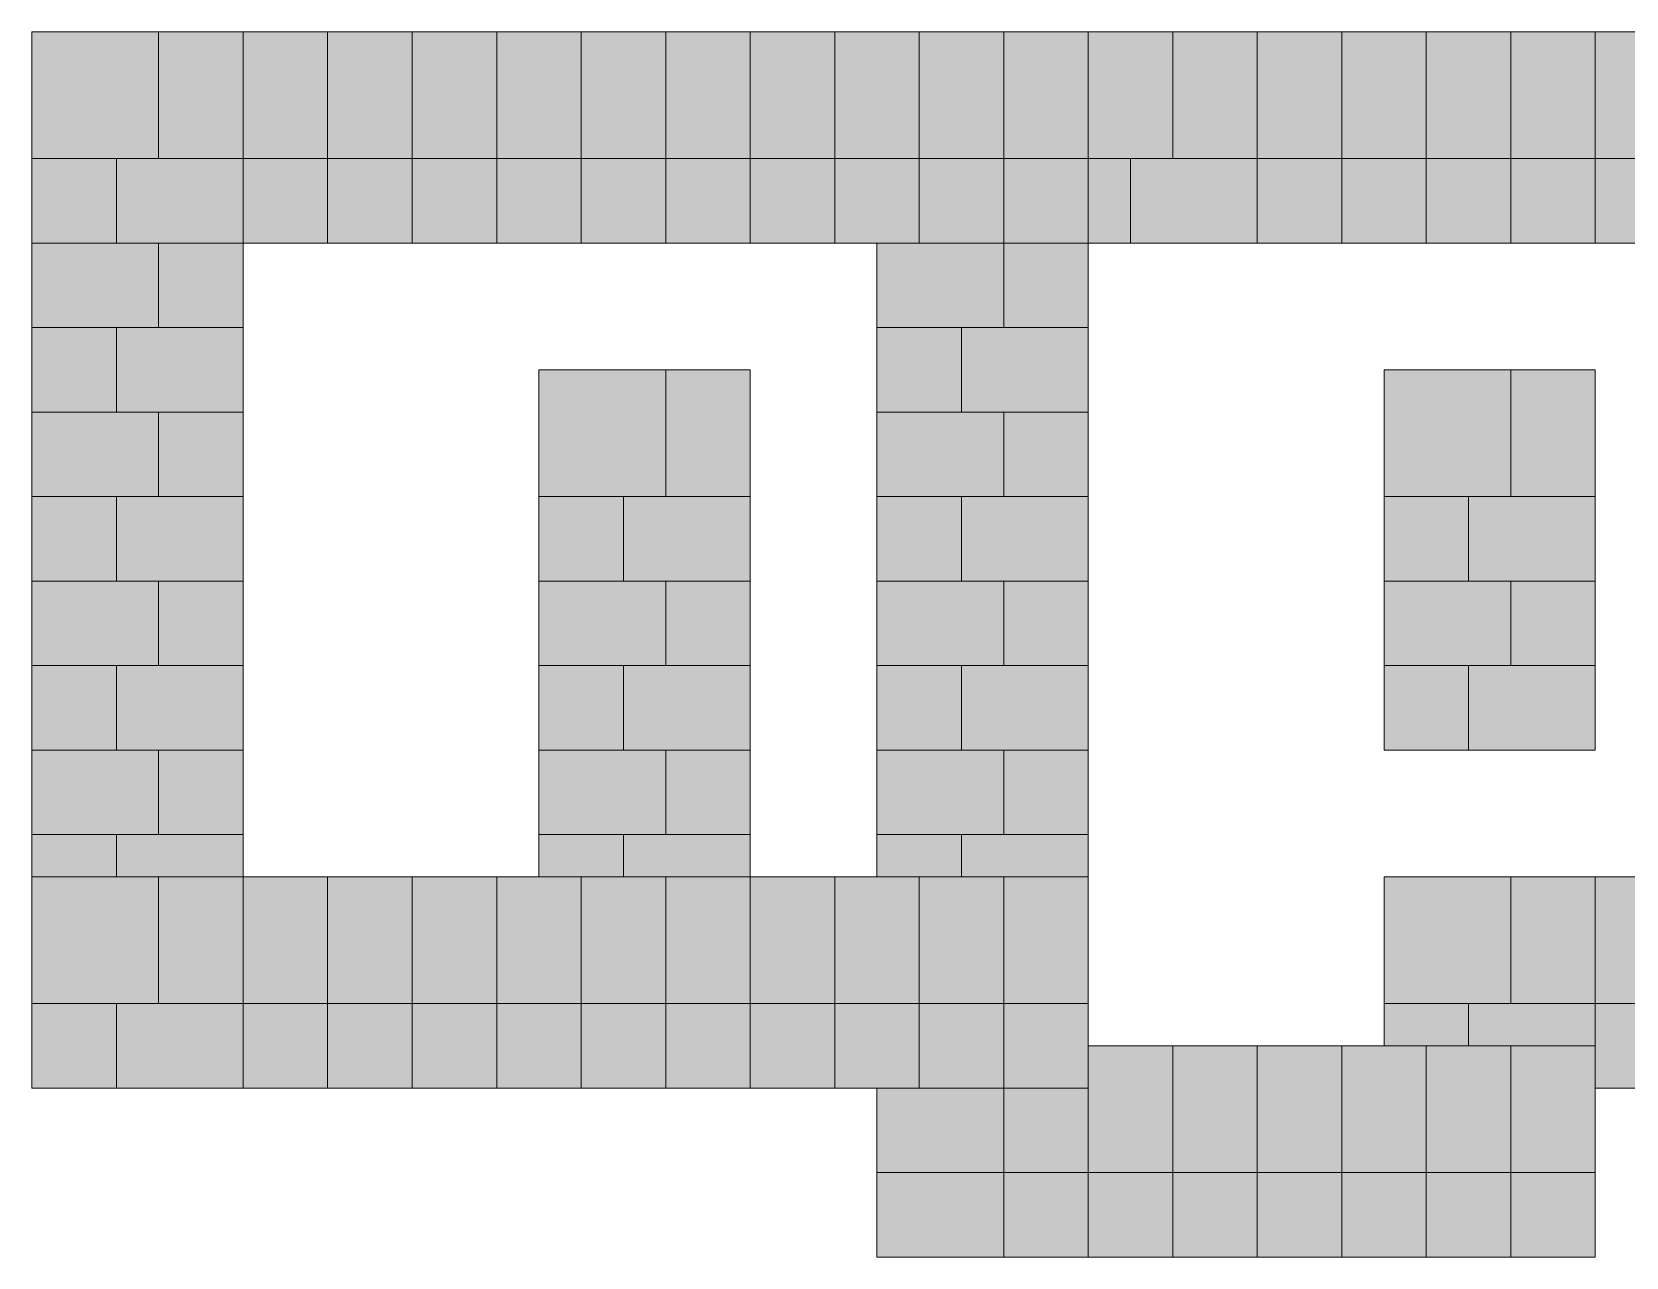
# Model space of a CAD drawing. Header units: inches. Extents: x -77 to 653, y 849 to 1139.
# Drawn here: x -77 to 300.3, y 849 to 1139 of the extents above; entities that cross this region are included whole.
import ezdxf

# ---------------------------------------------------------------- set-up
doc = ezdxf.new("R2010")
doc.units = ezdxf.units.IN
doc.header["$MEASUREMENT"] = 0
doc.layers.add('Layer 1', color=7, linetype='Continuous')

# ---------------------------------------------------------------- blocks, each defined once
blk = doc.blocks.new('block 2')
at = {"layer": 'Layer 1', "true_color": 0xc7363a}
h = blk.add_hatch(color=22, dxfattribs=at)
h.dxf.hatch_style = 2
h.paths.add_polyline_path([(-57, 1109), (-47, 1109), (-47, 1119), (-47, 1139), (-57, 1139), (-77, 1139), (-77, 1119), (-77, 1109)])
h = blk.add_hatch(color=22, dxfattribs=at)
h.dxf.hatch_style = 2
h.paths.add_polyline_path([(-47, 1119), (-47, 1109), (-37, 1109), (-27, 1109), (-27, 1119), (-27, 1139), (-37, 1139), (-47, 1139)])
h = blk.add_hatch(color=22, dxfattribs=at)
h.dxf.hatch_style = 2
h.paths.add_polyline_path([(-27, 1119), (-27, 1109), (-17, 1109), (-7, 1109), (-7, 1119), (-7, 1139), (-17, 1139), (-27, 1139)])
h = blk.add_hatch(color=22, dxfattribs=at)
h.dxf.hatch_style = 2
h.paths.add_polyline_path([(-7, 1119), (-7, 1109), (3, 1109), (13, 1109), (13, 1119), (13, 1139), (3, 1139), (-7, 1139)])
h = blk.add_hatch(color=22, dxfattribs=at)
h.dxf.hatch_style = 2
h.paths.add_polyline_path([(13, 1119), (13, 1109), (23, 1109), (33, 1109), (33, 1119), (33, 1139), (23, 1139), (13, 1139)])
h = blk.add_hatch(color=22, dxfattribs=at)
h.dxf.hatch_style = 2
h.paths.add_polyline_path([(33, 1119), (33, 1109), (43, 1109), (53, 1109), (53, 1119), (53, 1139), (43, 1139), (33, 1139)])
h = blk.add_hatch(color=22, dxfattribs=at)
h.dxf.hatch_style = 2
h.paths.add_polyline_path([(53, 1119), (53, 1109), (63, 1109), (73, 1109), (73, 1119), (73, 1139), (63, 1139), (53, 1139)])
h = blk.add_hatch(color=22, dxfattribs=at)
h.dxf.hatch_style = 2
h.paths.add_polyline_path([(73, 1119), (73, 1109), (83, 1109), (93, 1109), (93, 1119), (93, 1139), (83, 1139), (73, 1139)])
h = blk.add_hatch(color=22, dxfattribs=at)
h.dxf.hatch_style = 2
h.paths.add_polyline_path([(93, 1119), (93, 1109), (103, 1109), (113, 1109), (113, 1119), (113, 1139), (103, 1139), (93, 1139)])
h = blk.add_hatch(color=22, dxfattribs=at)
h.dxf.hatch_style = 2
h.paths.add_polyline_path([(113, 1119), (113, 1109), (123, 1109), (133, 1109), (133, 1119), (133, 1139), (123, 1139), (113, 1139)])
h = blk.add_hatch(color=22, dxfattribs=at)
h.dxf.hatch_style = 2
h.paths.add_polyline_path([(133, 1119), (133, 1109), (143, 1109), (153, 1109), (153, 1119), (153, 1139), (143, 1139), (133, 1139)])
h = blk.add_hatch(color=22, dxfattribs=at)
h.dxf.hatch_style = 2
h.paths.add_polyline_path([(153, 1119), (153, 1109), (163, 1109), (173, 1109), (173, 1119), (173, 1139), (163, 1139), (153, 1139)])
h = blk.add_hatch(color=22, dxfattribs=at)
h.dxf.hatch_style = 2
h.paths.add_polyline_path([(173, 1119), (173, 1109), (183, 1109), (193, 1109), (193, 1119), (193, 1139), (183, 1139), (173, 1139)])
h = blk.add_hatch(color=22, dxfattribs=at)
h.dxf.hatch_style = 2
h.paths.add_polyline_path([(193, 1119), (193, 1109), (203, 1109), (213, 1109), (213, 1119), (213, 1139), (203, 1139), (193, 1139)])
h = blk.add_hatch(color=22, dxfattribs=at)
h.dxf.hatch_style = 2
h.paths.add_polyline_path([(213, 1119), (213, 1109), (223, 1109), (233, 1109), (233, 1119), (233, 1139), (223, 1139), (213, 1139)])
h = blk.add_hatch(color=22, dxfattribs=at)
h.dxf.hatch_style = 2
h.paths.add_polyline_path([(233, 1119), (233, 1109), (243, 1109), (253, 1109), (253, 1119), (253, 1139), (243, 1139), (233, 1139)])
h = blk.add_hatch(color=22, dxfattribs=at)
h.dxf.hatch_style = 2
h.paths.add_polyline_path([(253, 1119), (253, 1109), (263, 1109), (273, 1109), (273, 1119), (273, 1139), (263, 1139), (253, 1139)])
h = blk.add_hatch(color=22, dxfattribs=at)
h.dxf.hatch_style = 2
h.paths.add_polyline_path([(273, 1119), (273, 1109), (283, 1109), (293, 1109), (293, 1119), (293, 1139), (283, 1139), (273, 1139)])
h = blk.add_hatch(color=22, dxfattribs=at)
h.dxf.hatch_style = 2
h.paths.add_polyline_path([(293, 1119), (293, 1109), (303, 1109), (313, 1109), (313, 1119), (313, 1139), (303, 1139), (293, 1139)])
h = blk.add_hatch(color=22, dxfattribs=at)
h.dxf.hatch_style = 2
h.paths.add_polyline_path([(-57, 1089), (-57, 1099), (-57, 1109), (-77, 1109), (-77, 1099), (-77, 1089)])
h = blk.add_hatch(color=22, dxfattribs=at)
h.dxf.hatch_style = 2
h.paths.add_polyline_path([(-27, 1089), (-27, 1099), (-27, 1109), (-37, 1109), (-47, 1109), (-57, 1109), (-57, 1099), (-57, 1089), (-47, 1089), (-37, 1089)])
h = blk.add_hatch(color=22, dxfattribs=at)
h.dxf.hatch_style = 2
h.paths.add_polyline_path([(-27, 1089), (-17, 1089), (-7, 1089), (-7, 1109), (-17, 1109), (-27, 1109), (-27, 1099)])
h = blk.add_hatch(color=22, dxfattribs=at)
h.dxf.hatch_style = 2
h.paths.add_polyline_path([(-7, 1089), (3, 1089), (13, 1089), (13, 1109), (3, 1109), (-7, 1109)])
h = blk.add_hatch(color=22, dxfattribs=at)
h.dxf.hatch_style = 2
h.paths.add_polyline_path([(13, 1089), (23, 1089), (33, 1089), (33, 1109), (23, 1109), (13, 1109)])
h = blk.add_hatch(color=22, dxfattribs=at)
h.dxf.hatch_style = 2
h.paths.add_polyline_path([(33, 1089), (43, 1089), (53, 1089), (53, 1109), (43, 1109), (33, 1109)])
h = blk.add_hatch(color=22, dxfattribs=at)
h.dxf.hatch_style = 2
h.paths.add_polyline_path([(53, 1089), (63, 1089), (73, 1089), (73, 1109), (63, 1109), (53, 1109)])
h = blk.add_hatch(color=22, dxfattribs=at)
h.dxf.hatch_style = 2
h.paths.add_polyline_path([(73, 1089), (83, 1089), (93, 1089), (93, 1109), (83, 1109), (73, 1109)])
h = blk.add_hatch(color=22, dxfattribs=at)
h.dxf.hatch_style = 2
h.paths.add_polyline_path([(93, 1089), (103, 1089), (113, 1089), (113, 1109), (103, 1109), (93, 1109)])
h = blk.add_hatch(color=22, dxfattribs=at)
h.dxf.hatch_style = 2
h.paths.add_polyline_path([(113, 1089), (123, 1089), (133, 1089), (133, 1109), (123, 1109), (113, 1109)])
h = blk.add_hatch(color=22, dxfattribs=at)
h.dxf.hatch_style = 2
h.paths.add_polyline_path([(133, 1089), (143, 1089), (153, 1089), (153, 1099), (153, 1109), (143, 1109), (133, 1109)])
h = blk.add_hatch(color=22, dxfattribs=at)
h.dxf.hatch_style = 2
h.paths.add_polyline_path([(153, 1089), (163, 1089), (173, 1089), (173, 1099), (173, 1109), (163, 1109), (153, 1109), (153, 1099)])
h = blk.add_hatch(color=22, dxfattribs=at)
h.dxf.hatch_style = 2
h.paths.add_polyline_path([(173, 1089), (183, 1089), (183, 1109), (173, 1109), (173, 1099)])
h = blk.add_hatch(color=22, dxfattribs=at)
h.dxf.hatch_style = 2
h.paths.add_polyline_path([(183, 1089), (193, 1089), (203, 1089), (213, 1089), (213, 1109), (203, 1109), (193, 1109), (183, 1109)])
h = blk.add_hatch(color=22, dxfattribs=at)
h.dxf.hatch_style = 2
h.paths.add_polyline_path([(213, 1089), (223, 1089), (233, 1089), (233, 1109), (223, 1109), (213, 1109)])
h = blk.add_hatch(color=22, dxfattribs=at)
h.dxf.hatch_style = 2
h.paths.add_polyline_path([(233, 1089), (243, 1089), (253, 1089), (253, 1109), (243, 1109), (233, 1109)])
h = blk.add_hatch(color=22, dxfattribs=at)
h.dxf.hatch_style = 2
h.paths.add_polyline_path([(253, 1089), (263, 1089), (273, 1089), (273, 1109), (263, 1109), (253, 1109)])
h = blk.add_hatch(color=22, dxfattribs=at)
h.dxf.hatch_style = 2
h.paths.add_polyline_path([(273, 1089), (283, 1089), (293, 1089), (293, 1109), (283, 1109), (273, 1109)])
h = blk.add_hatch(color=22, dxfattribs=at)
h.dxf.hatch_style = 2
h.paths.add_polyline_path([(293, 1089), (303, 1089), (313, 1089), (313, 1109), (303, 1109), (293, 1109)])
h = blk.add_hatch(color=22, dxfattribs=at)
h.dxf.hatch_style = 2
h.paths.add_polyline_path([(-57, 1069), (-47, 1069), (-47, 1079), (-47, 1089), (-57, 1089), (-77, 1089), (-77, 1079), (-77, 1069)])
h = blk.add_hatch(color=22, dxfattribs=at)
h.dxf.hatch_style = 2
h.paths.add_polyline_path([(-27, 1069), (-27, 1079), (-27, 1089), (-37, 1089), (-47, 1089), (-47, 1079), (-47, 1069)])
h = blk.add_hatch(color=22, dxfattribs=at)
h.dxf.hatch_style = 2
h.paths.add_polyline_path([(123, 1069), (143, 1069), (153, 1069), (153, 1079), (153, 1089), (143, 1089), (133, 1089), (123, 1089), (123, 1079)])
h = blk.add_hatch(color=22, dxfattribs=at)
h.dxf.hatch_style = 2
h.paths.add_polyline_path([(153, 1069), (173, 1069), (173, 1079), (173, 1089), (163, 1089), (153, 1089), (153, 1079)])
h = blk.add_hatch(color=22, dxfattribs=at)
h.dxf.hatch_style = 2
h.paths.add_polyline_path([(-57, 1049), (-57, 1059), (-57, 1069), (-77, 1069), (-77, 1059), (-77, 1049)])
h = blk.add_hatch(color=22, dxfattribs=at)
h.dxf.hatch_style = 2
h.paths.add_polyline_path([(-27, 1049), (-27, 1059), (-27, 1069), (-47, 1069), (-57, 1069), (-57, 1059), (-57, 1049), (-47, 1049)])
h = blk.add_hatch(color=22, dxfattribs=at)
h.dxf.hatch_style = 2
h.paths.add_polyline_path([(143, 1049), (143, 1059), (143, 1069), (123, 1069), (123, 1059), (123, 1049)])
h = blk.add_hatch(color=22, dxfattribs=at)
h.dxf.hatch_style = 2
h.paths.add_polyline_path([(153, 1069), (143, 1069), (143, 1059), (143, 1049), (153, 1049), (173, 1049), (173, 1059), (173, 1069)])
h = blk.add_hatch(color=22, dxfattribs=at)
h.dxf.hatch_style = 2
h.paths.add_polyline_path([(63, 1029), (73, 1029), (73, 1039), (73, 1059), (63, 1059), (43, 1059), (43, 1039), (43, 1029)])
h = blk.add_hatch(color=22, dxfattribs=at)
h.dxf.hatch_style = 2
h.paths.add_polyline_path([(73, 1039), (73, 1029), (93, 1029), (93, 1039), (93, 1059), (73, 1059)])
h = blk.add_hatch(color=22, dxfattribs=at)
h.dxf.hatch_style = 2
h.paths.add_polyline_path([(263, 1029), (273, 1029), (273, 1039), (273, 1059), (263, 1059), (243, 1059), (243, 1039), (243, 1029)])
h = blk.add_hatch(color=22, dxfattribs=at)
h.dxf.hatch_style = 2
h.paths.add_polyline_path([(273, 1039), (273, 1029), (293, 1029), (293, 1039), (293, 1059), (273, 1059)])
h = blk.add_hatch(color=22, dxfattribs=at)
h.dxf.hatch_style = 2
h.paths.add_polyline_path([(-57, 1029), (-47, 1029), (-47, 1039), (-47, 1049), (-57, 1049), (-77, 1049), (-77, 1039), (-77, 1029)])
h = blk.add_hatch(color=22, dxfattribs=at)
h.dxf.hatch_style = 2
h.paths.add_polyline_path([(-27, 1029), (-27, 1039), (-27, 1049), (-47, 1049), (-47, 1039), (-47, 1029)])
h = blk.add_hatch(color=22, dxfattribs=at)
h.dxf.hatch_style = 2
h.paths.add_polyline_path([(143, 1029), (153, 1029), (153, 1039), (153, 1049), (143, 1049), (123, 1049), (123, 1039), (123, 1029)])
h = blk.add_hatch(color=22, dxfattribs=at)
h.dxf.hatch_style = 2
h.paths.add_polyline_path([(153, 1049), (153, 1039), (153, 1029), (173, 1029), (173, 1039), (173, 1049)])
h = blk.add_hatch(color=22, dxfattribs=at)
h.dxf.hatch_style = 2
h.paths.add_polyline_path([(-57, 1009), (-57, 1019), (-57, 1029), (-77, 1029), (-77, 1019), (-77, 1009)])
h = blk.add_hatch(color=22, dxfattribs=at)
h.dxf.hatch_style = 2
h.paths.add_polyline_path([(-27, 1009), (-27, 1019), (-27, 1029), (-47, 1029), (-57, 1029), (-57, 1019), (-57, 1009), (-47, 1009)])
h = blk.add_hatch(color=22, dxfattribs=at)
h.dxf.hatch_style = 2
h.paths.add_polyline_path([(63, 1009), (63, 1019), (63, 1029), (43, 1029), (43, 1019), (43, 1009)])
h = blk.add_hatch(color=22, dxfattribs=at)
h.dxf.hatch_style = 2
h.paths.add_polyline_path([(73, 1029), (63, 1029), (63, 1019), (63, 1009), (73, 1009), (93, 1009), (93, 1019), (93, 1029)])
h = blk.add_hatch(color=22, dxfattribs=at)
h.dxf.hatch_style = 2
h.paths.add_polyline_path([(143, 1009), (143, 1019), (143, 1029), (123, 1029), (123, 1019), (123, 1009)])
h = blk.add_hatch(color=22, dxfattribs=at)
h.dxf.hatch_style = 2
h.paths.add_polyline_path([(153, 1029), (143, 1029), (143, 1019), (143, 1009), (153, 1009), (173, 1009), (173, 1019), (173, 1029)])
h = blk.add_hatch(color=22, dxfattribs=at)
h.dxf.hatch_style = 2
h.paths.add_polyline_path([(263, 1009), (263, 1019), (263, 1029), (243, 1029), (243, 1019), (243, 1009)])
h = blk.add_hatch(color=22, dxfattribs=at)
h.dxf.hatch_style = 2
h.paths.add_polyline_path([(273, 1029), (263, 1029), (263, 1019), (263, 1009), (273, 1009), (293, 1009), (293, 1019), (293, 1029)])
h = blk.add_hatch(color=22, dxfattribs=at)
h.dxf.hatch_style = 2
h.paths.add_polyline_path([(-57, 989), (-47, 989), (-47, 999), (-47, 1009), (-57, 1009), (-77, 1009), (-77, 999), (-77, 989)])
h = blk.add_hatch(color=22, dxfattribs=at)
h.dxf.hatch_style = 2
h.paths.add_polyline_path([(-27, 989), (-27, 999), (-27, 1009), (-47, 1009), (-47, 999), (-47, 989)])
h = blk.add_hatch(color=22, dxfattribs=at)
h.dxf.hatch_style = 2
h.paths.add_polyline_path([(63, 989), (73, 989), (73, 999), (73, 1009), (63, 1009), (43, 1009), (43, 999), (43, 989)])
h = blk.add_hatch(color=22, dxfattribs=at)
h.dxf.hatch_style = 2
h.paths.add_polyline_path([(73, 1009), (73, 999), (73, 989), (93, 989), (93, 999), (93, 1009)])
h = blk.add_hatch(color=22, dxfattribs=at)
h.dxf.hatch_style = 2
h.paths.add_polyline_path([(143, 989), (153, 989), (153, 999), (153, 1009), (143, 1009), (123, 1009), (123, 999), (123, 989)])
h = blk.add_hatch(color=22, dxfattribs=at)
h.dxf.hatch_style = 2
h.paths.add_polyline_path([(153, 1009), (153, 999), (153, 989), (173, 989), (173, 999), (173, 1009)])
h = blk.add_hatch(color=22, dxfattribs=at)
h.dxf.hatch_style = 2
h.paths.add_polyline_path([(263, 989), (273, 989), (273, 999), (273, 1009), (263, 1009), (243, 1009), (243, 999), (243, 989)])
h = blk.add_hatch(color=22, dxfattribs=at)
h.dxf.hatch_style = 2
h.paths.add_polyline_path([(273, 1009), (273, 999), (273, 989), (293, 989), (293, 999), (293, 1009)])
h = blk.add_hatch(color=22, dxfattribs=at)
h.dxf.hatch_style = 2
h.paths.add_polyline_path([(-57, 969), (-57, 979), (-57, 989), (-77, 989), (-77, 979), (-77, 969)])
h = blk.add_hatch(color=22, dxfattribs=at)
h.dxf.hatch_style = 2
h.paths.add_polyline_path([(-27, 969), (-27, 979), (-27, 989), (-47, 989), (-57, 989), (-57, 979), (-57, 969), (-47, 969)])
h = blk.add_hatch(color=22, dxfattribs=at)
h.dxf.hatch_style = 2
h.paths.add_polyline_path([(63, 969), (63, 979), (63, 989), (43, 989), (43, 979), (43, 969)])
h = blk.add_hatch(color=22, dxfattribs=at)
h.dxf.hatch_style = 2
h.paths.add_polyline_path([(73, 989), (63, 989), (63, 979), (63, 969), (73, 969), (93, 969), (93, 979), (93, 989)])
h = blk.add_hatch(color=22, dxfattribs=at)
h.dxf.hatch_style = 2
h.paths.add_polyline_path([(143, 969), (143, 979), (143, 989), (123, 989), (123, 979), (123, 969)])
h = blk.add_hatch(color=22, dxfattribs=at)
h.dxf.hatch_style = 2
h.paths.add_polyline_path([(153, 989), (143, 989), (143, 979), (143, 969), (153, 969), (173, 969), (173, 979), (173, 989)])
h = blk.add_hatch(color=22, dxfattribs=at)
h.dxf.hatch_style = 2
h.paths.add_polyline_path([(263, 989), (243, 989), (243, 969), (263, 969)])
h = blk.add_hatch(color=22, dxfattribs=at)
h.dxf.hatch_style = 2
h.paths.add_polyline_path([(273, 989), (263, 989), (263, 969), (273, 969), (293, 969), (293, 989)])
h = blk.add_hatch(color=22, dxfattribs=at)
h.dxf.hatch_style = 2
h.paths.add_polyline_path([(-57, 949), (-47, 949), (-47, 959), (-47, 969), (-57, 969), (-77, 969), (-77, 959), (-77, 949)])
h = blk.add_hatch(color=22, dxfattribs=at)
h.dxf.hatch_style = 2
h.paths.add_polyline_path([(-27, 949), (-27, 959), (-27, 969), (-47, 969), (-47, 959), (-47, 949)])
h = blk.add_hatch(color=22, dxfattribs=at)
h.dxf.hatch_style = 2
h.paths.add_polyline_path([(63, 949), (73, 949), (73, 959), (73, 969), (63, 969), (43, 969), (43, 959), (43, 949)])
h = blk.add_hatch(color=22, dxfattribs=at)
h.dxf.hatch_style = 2
h.paths.add_polyline_path([(73, 969), (73, 959), (73, 949), (93, 949), (93, 959), (93, 969)])
h = blk.add_hatch(color=22, dxfattribs=at)
h.dxf.hatch_style = 2
h.paths.add_polyline_path([(153, 959), (153, 969), (143, 969), (123, 969), (123, 959), (123, 949), (143, 949), (153, 949)])
h = blk.add_hatch(color=22, dxfattribs=at)
h.dxf.hatch_style = 2
h.paths.add_polyline_path([(153, 969), (153, 959), (153, 949), (173, 949), (173, 959), (173, 969)])
h = blk.add_hatch(color=22, dxfattribs=at)
h.dxf.hatch_style = 2
h.paths.add_polyline_path([(-57, 939), (-57, 949), (-77, 949), (-77, 939)])
h = blk.add_hatch(color=22, dxfattribs=at)
h.dxf.hatch_style = 2
h.paths.add_polyline_path([(-27, 939), (-27, 949), (-47, 949), (-57, 949), (-57, 939), (-47, 939), (-37, 939)])
h = blk.add_hatch(color=22, dxfattribs=at)
h.dxf.hatch_style = 2
h.paths.add_polyline_path([(43, 949), (43, 939), (53, 939), (63, 939), (63, 949)])
h = blk.add_hatch(color=22, dxfattribs=at)
h.dxf.hatch_style = 2
h.paths.add_polyline_path([(73, 949), (63, 949), (63, 939), (73, 939), (83, 939), (93, 939), (93, 949)])
h = blk.add_hatch(color=22, dxfattribs=at)
h.dxf.hatch_style = 2
h.paths.add_polyline_path([(123, 949), (123, 939), (133, 939), (143, 939), (143, 949)])
h = blk.add_hatch(color=22, dxfattribs=at)
h.dxf.hatch_style = 2
h.paths.add_polyline_path([(173, 939), (173, 949), (153, 949), (143, 949), (143, 939), (153, 939)])
h = blk.add_hatch(color=22, dxfattribs=at)
h.dxf.hatch_style = 2
h.paths.add_polyline_path([(-57, 909), (-47, 909), (-47, 919), (-47, 929), (-47, 939), (-57, 939), (-77, 939), (-77, 929), (-77, 919), (-77, 909)])
h = blk.add_hatch(color=22, dxfattribs=at)
h.dxf.hatch_style = 2
h.paths.add_polyline_path([(-27, 919), (-27, 929), (-27, 939), (-37, 939), (-47, 939), (-47, 929), (-47, 919), (-47, 909), (-37, 909), (-27, 909)])
h = blk.add_hatch(color=22, dxfattribs=at)
h.dxf.hatch_style = 2
h.paths.add_polyline_path([(-7, 919), (-7, 939), (-17, 939), (-27, 939), (-27, 929), (-27, 919), (-27, 909), (-17, 909), (-7, 909)])
h = blk.add_hatch(color=22, dxfattribs=at)
h.dxf.hatch_style = 2
h.paths.add_polyline_path([(13, 919), (13, 939), (3, 939), (-7, 939), (-7, 919), (-7, 909), (3, 909), (13, 909)])
h = blk.add_hatch(color=22, dxfattribs=at)
h.dxf.hatch_style = 2
h.paths.add_polyline_path([(33, 919), (33, 939), (23, 939), (13, 939), (13, 919), (13, 909), (23, 909), (33, 909)])
h = blk.add_hatch(color=22, dxfattribs=at)
h.dxf.hatch_style = 2
h.paths.add_polyline_path([(53, 919), (53, 939), (43, 939), (33, 939), (33, 919), (33, 909), (43, 909), (53, 909)])
h = blk.add_hatch(color=22, dxfattribs=at)
h.dxf.hatch_style = 2
h.paths.add_polyline_path([(73, 919), (73, 929), (73, 939), (63, 939), (53, 939), (53, 919), (53, 909), (63, 909), (73, 909)])
h = blk.add_hatch(color=22, dxfattribs=at)
h.dxf.hatch_style = 2
h.paths.add_polyline_path([(93, 919), (93, 929), (93, 939), (83, 939), (73, 939), (73, 929), (73, 919), (73, 909), (83, 909), (93, 909)])
h = blk.add_hatch(color=22, dxfattribs=at)
h.dxf.hatch_style = 2
h.paths.add_polyline_path([(113, 919), (113, 939), (103, 939), (93, 939), (93, 929), (93, 919), (93, 909), (103, 909), (113, 909)])
h = blk.add_hatch(color=22, dxfattribs=at)
h.dxf.hatch_style = 2
h.paths.add_polyline_path([(133, 919), (133, 939), (123, 939), (113, 939), (113, 919), (113, 909), (123, 909), (133, 909)])
h = blk.add_hatch(color=22, dxfattribs=at)
h.dxf.hatch_style = 2
h.paths.add_polyline_path([(153, 909), (153, 919), (153, 929), (153, 939), (143, 939), (133, 939), (133, 919), (133, 909), (143, 909)])
h = blk.add_hatch(color=22, dxfattribs=at)
h.dxf.hatch_style = 2
h.paths.add_polyline_path([(173, 929), (173, 939), (153, 939), (153, 929), (153, 919), (153, 909), (173, 909), (173, 919)])
h = blk.add_hatch(color=22, dxfattribs=at)
h.dxf.hatch_style = 2
h.paths.add_polyline_path([(243, 939), (243, 919), (243, 909), (263, 909), (273, 909), (273, 919), (273, 939), (263, 939)])
h = blk.add_hatch(color=22, dxfattribs=at)
h.dxf.hatch_style = 2
h.paths.add_polyline_path([(293, 919), (293, 939), (283, 939), (273, 939), (273, 919), (273, 909), (283, 909), (293, 909)])
h = blk.add_hatch(color=22, dxfattribs=at)
h.dxf.hatch_style = 2
h.paths.add_polyline_path([(313, 919), (313, 939), (303, 939), (293, 939), (293, 919), (293, 909), (303, 909), (313, 909)])
h = blk.add_hatch(color=22, dxfattribs=at)
h.dxf.hatch_style = 2
h.paths.add_polyline_path([(-57, 909), (-77, 909), (-77, 889), (-57, 889)])
h = blk.add_hatch(color=22, dxfattribs=at)
h.dxf.hatch_style = 2
h.paths.add_polyline_path([(-27, 909), (-37, 909), (-47, 909), (-57, 909), (-57, 889), (-47, 889), (-37, 889), (-27, 889)])
h = blk.add_hatch(color=22, dxfattribs=at)
h.dxf.hatch_style = 2
h.paths.add_polyline_path([(-7, 909), (-17, 909), (-27, 909), (-27, 889), (-17, 889), (-7, 889)])
h = blk.add_hatch(color=22, dxfattribs=at)
h.dxf.hatch_style = 2
h.paths.add_polyline_path([(13, 909), (3, 909), (-7, 909), (-7, 889), (3, 889), (13, 889)])
h = blk.add_hatch(color=22, dxfattribs=at)
h.dxf.hatch_style = 2
h.paths.add_polyline_path([(33, 909), (23, 909), (13, 909), (13, 889), (23, 889), (33, 889)])
h = blk.add_hatch(color=22, dxfattribs=at)
h.dxf.hatch_style = 2
h.paths.add_polyline_path([(53, 909), (43, 909), (33, 909), (33, 889), (43, 889), (53, 889)])
h = blk.add_hatch(color=22, dxfattribs=at)
h.dxf.hatch_style = 2
h.paths.add_polyline_path([(73, 909), (63, 909), (53, 909), (53, 889), (63, 889), (73, 889)])
h = blk.add_hatch(color=22, dxfattribs=at)
h.dxf.hatch_style = 2
h.paths.add_polyline_path([(93, 909), (83, 909), (73, 909), (73, 889), (83, 889), (93, 889)])
h = blk.add_hatch(color=22, dxfattribs=at)
h.dxf.hatch_style = 2
h.paths.add_polyline_path([(113, 909), (103, 909), (93, 909), (93, 889), (103, 889), (113, 889)])
h = blk.add_hatch(color=22, dxfattribs=at)
h.dxf.hatch_style = 2
h.paths.add_polyline_path([(133, 889), (133, 909), (123, 909), (113, 909), (113, 889), (123, 889)])
h = blk.add_hatch(color=22, dxfattribs=at)
h.dxf.hatch_style = 2
h.paths.add_polyline_path([(153, 899), (153, 909), (143, 909), (133, 909), (133, 889), (143, 889), (153, 889)])
h = blk.add_hatch(color=22, dxfattribs=at)
h.dxf.hatch_style = 2
h.paths.add_polyline_path([(173, 889), (173, 899), (173, 909), (153, 909), (153, 899), (153, 889)])
h = blk.add_hatch(color=22, dxfattribs=at)
h.dxf.hatch_style = 2
h.paths.add_polyline_path([(243, 909), (243, 899), (253, 899), (263, 899), (263, 909)])
h = blk.add_hatch(color=22, dxfattribs=at)
h.dxf.hatch_style = 2
h.paths.add_polyline_path([(283, 909), (273, 909), (263, 909), (263, 899), (273, 899), (293, 899), (293, 909)])
h = blk.add_hatch(color=22, dxfattribs=at)
h.dxf.hatch_style = 2
h.paths.add_polyline_path([(313, 909), (303, 909), (293, 909), (293, 899), (293, 889), (303, 889), (313, 889)])
h = blk.add_hatch(color=22, dxfattribs=at)
h.dxf.hatch_style = 2
h.paths.add_polyline_path([(193, 879), (193, 899), (183, 899), (173, 899), (173, 889), (173, 879), (173, 869), (183, 869), (193, 869)])
h = blk.add_hatch(color=22, dxfattribs=at)
h.dxf.hatch_style = 2
h.paths.add_polyline_path([(213, 879), (213, 899), (203, 899), (193, 899), (193, 879), (193, 869), (203, 869), (213, 869)])
h = blk.add_hatch(color=22, dxfattribs=at)
h.dxf.hatch_style = 2
h.paths.add_polyline_path([(233, 879), (233, 899), (223, 899), (213, 899), (213, 879), (213, 869), (223, 869), (233, 869)])
h = blk.add_hatch(color=22, dxfattribs=at)
h.dxf.hatch_style = 2
h.paths.add_polyline_path([(253, 879), (253, 899), (243, 899), (233, 899), (233, 879), (233, 869), (243, 869), (253, 869)])
h = blk.add_hatch(color=22, dxfattribs=at)
h.dxf.hatch_style = 2
h.paths.add_polyline_path([(263, 899), (253, 899), (253, 879), (253, 869), (263, 869), (273, 869), (273, 879), (273, 889), (273, 899)])
h = blk.add_hatch(color=22, dxfattribs=at)
h.dxf.hatch_style = 2
h.paths.add_polyline_path([(293, 899), (273, 899), (273, 889), (273, 879), (273, 869), (293, 869), (293, 879), (293, 889)])
h = blk.add_hatch(color=22, dxfattribs=at)
h.dxf.hatch_style = 2
h.paths.add_polyline_path([(143, 869), (153, 869), (153, 879), (153, 889), (143, 889), (133, 889), (123, 889), (123, 879), (123, 869)])
h = blk.add_hatch(color=22, dxfattribs=at)
h.dxf.hatch_style = 2
h.paths.add_polyline_path([(173, 879), (173, 889), (153, 889), (153, 879), (153, 869), (163, 869), (173, 869)])
h = blk.add_hatch(color=22, dxfattribs=at)
h.dxf.hatch_style = 2
h.paths.add_polyline_path([(153, 869), (143, 869), (123, 869), (123, 849), (143, 849), (153, 849)])
h = blk.add_hatch(color=22, dxfattribs=at)
h.dxf.hatch_style = 2
h.paths.add_polyline_path([(173, 869), (163, 869), (153, 869), (153, 849), (163, 849), (173, 849)])
h = blk.add_hatch(color=22, dxfattribs=at)
h.dxf.hatch_style = 2
h.paths.add_polyline_path([(193, 869), (183, 869), (173, 869), (173, 849), (183, 849), (193, 849)])
h = blk.add_hatch(color=22, dxfattribs=at)
h.dxf.hatch_style = 2
h.paths.add_polyline_path([(213, 869), (203, 869), (193, 869), (193, 849), (203, 849), (213, 849)])
h = blk.add_hatch(color=22, dxfattribs=at)
h.dxf.hatch_style = 2
h.paths.add_polyline_path([(233, 869), (223, 869), (213, 869), (213, 849), (223, 849), (233, 849)])
h = blk.add_hatch(color=22, dxfattribs=at)
h.dxf.hatch_style = 2
h.paths.add_polyline_path([(253, 869), (243, 869), (233, 869), (233, 849), (243, 849), (253, 849)])
h = blk.add_hatch(color=22, dxfattribs=at)
h.dxf.hatch_style = 2
h.paths.add_polyline_path([(273, 869), (263, 869), (253, 869), (253, 849), (263, 849), (273, 849)])
h = blk.add_hatch(color=22, dxfattribs=at)
h.dxf.hatch_style = 2
h.paths.add_polyline_path([(273, 869), (273, 849), (293, 849), (293, 869)])
at = {"layer": 'Layer 1', "lineweight": 0}
for points in [[(-57, 1109), (-47, 1109), (-47, 1119), (-47, 1139), (-57, 1139), (-77, 1139), (-77, 1119), (-77, 1109), (-57, 1109)], [(-47, 1119), (-47, 1109), (-37, 1109), (-27, 1109), (-27, 1119), (-27, 1139), (-37, 1139), (-47, 1139), (-47, 1119)], [(-27, 1119), (-27, 1109), (-17, 1109), (-7, 1109), (-7, 1119), (-7, 1139), (-17, 1139), (-27, 1139), (-27, 1119)], [(-7, 1119), (-7, 1109), (3, 1109), (13, 1109), (13, 1119), (13, 1139), (3, 1139), (-7, 1139), (-7, 1119)], [(13, 1119), (13, 1109), (23, 1109), (33, 1109), (33, 1119), (33, 1139), (23, 1139), (13, 1139), (13, 1119)], [(33, 1119), (33, 1109), (43, 1109), (53, 1109), (53, 1119), (53, 1139), (43, 1139), (33, 1139), (33, 1119)], [(53, 1119), (53, 1109), (63, 1109), (73, 1109), (73, 1119), (73, 1139), (63, 1139), (53, 1139), (53, 1119)], [(73, 1119), (73, 1109), (83, 1109), (93, 1109), (93, 1119), (93, 1139), (83, 1139), (73, 1139), (73, 1119)], [(93, 1119), (93, 1109), (103, 1109), (113, 1109), (113, 1119), (113, 1139), (103, 1139), (93, 1139), (93, 1119)], [(113, 1119), (113, 1109), (123, 1109), (133, 1109), (133, 1119), (133, 1139), (123, 1139), (113, 1139), (113, 1119)], [(133, 1119), (133, 1109), (143, 1109), (153, 1109), (153, 1119), (153, 1139), (143, 1139), (133, 1139), (133, 1119)], [(153, 1119), (153, 1109), (163, 1109), (173, 1109), (173, 1119), (173, 1139), (163, 1139), (153, 1139), (153, 1119)], [(173, 1119), (173, 1109), (183, 1109), (193, 1109), (193, 1119), (193, 1139), (183, 1139), (173, 1139), (173, 1119)], [(193, 1119), (193, 1109), (203, 1109), (213, 1109), (213, 1119), (213, 1139), (203, 1139), (193, 1139), (193, 1119)], [(213, 1119), (213, 1109), (223, 1109), (233, 1109), (233, 1119), (233, 1139), (223, 1139), (213, 1139), (213, 1119)], [(233, 1119), (233, 1109), (243, 1109), (253, 1109), (253, 1119), (253, 1139), (243, 1139), (233, 1139), (233, 1119)], [(253, 1119), (253, 1109), (263, 1109), (273, 1109), (273, 1119), (273, 1139), (263, 1139), (253, 1139), (253, 1119)], [(273, 1119), (273, 1109), (283, 1109), (293, 1109), (293, 1119), (293, 1139), (283, 1139), (273, 1139), (273, 1119)], [(293, 1119), (293, 1109), (303, 1109), (313, 1109), (313, 1119), (313, 1139), (303, 1139), (293, 1139), (293, 1119)], [(-57, 1089), (-57, 1099), (-57, 1109), (-77, 1109), (-77, 1099), (-77, 1089), (-57, 1089)], [(-27, 1089), (-27, 1099), (-27, 1109), (-37, 1109), (-47, 1109), (-57, 1109), (-57, 1099), (-57, 1089), (-47, 1089), (-37, 1089), (-27, 1089)], [(-27, 1089), (-17, 1089), (-7, 1089), (-7, 1109), (-17, 1109), (-27, 1109), (-27, 1099), (-27, 1089)], [(-7, 1089), (3, 1089), (13, 1089), (13, 1109), (3, 1109), (-7, 1109), (-7, 1089)], [(13, 1089), (23, 1089), (33, 1089), (33, 1109), (23, 1109), (13, 1109), (13, 1089)], [(33, 1089), (43, 1089), (53, 1089), (53, 1109), (43, 1109), (33, 1109), (33, 1089)], [(53, 1089), (63, 1089), (73, 1089), (73, 1109), (63, 1109), (53, 1109), (53, 1089)], [(73, 1089), (83, 1089), (93, 1089), (93, 1109), (83, 1109), (73, 1109), (73, 1089)], [(93, 1089), (103, 1089), (113, 1089), (113, 1109), (103, 1109), (93, 1109), (93, 1089)], [(113, 1089), (123, 1089), (133, 1089), (133, 1109), (123, 1109), (113, 1109), (113, 1089)], [(133, 1089), (143, 1089), (153, 1089), (153, 1099), (153, 1109), (143, 1109), (133, 1109), (133, 1089)], [(153, 1089), (163, 1089), (173, 1089), (173, 1099), (173, 1109), (163, 1109), (153, 1109), (153, 1099), (153, 1089)], [(173, 1089), (183, 1089), (183, 1109), (173, 1109), (173, 1099), (173, 1089)], [(183, 1089), (193, 1089), (203, 1089), (213, 1089), (213, 1109), (203, 1109), (193, 1109), (183, 1109), (183, 1089)], [(213, 1089), (223, 1089), (233, 1089), (233, 1109), (223, 1109), (213, 1109), (213, 1089)], [(233, 1089), (243, 1089), (253, 1089), (253, 1109), (243, 1109), (233, 1109), (233, 1089)], [(253, 1089), (263, 1089), (273, 1089), (273, 1109), (263, 1109), (253, 1109), (253, 1089)], [(273, 1089), (283, 1089), (293, 1089), (293, 1109), (283, 1109), (273, 1109), (273, 1089)], [(293, 1089), (303, 1089), (313, 1089), (313, 1109), (303, 1109), (293, 1109), (293, 1089)], [(-57, 1069), (-47, 1069), (-47, 1079), (-47, 1089), (-57, 1089), (-77, 1089), (-77, 1079), (-77, 1069), (-57, 1069)], [(-27, 1069), (-27, 1079), (-27, 1089), (-37, 1089), (-47, 1089), (-47, 1079), (-47, 1069), (-27, 1069)], [(123, 959), (123, 969), (123, 979), (123, 989), (123, 999), (123, 1009), (123, 1019), (123, 1029), (123, 1039), (123, 1049), (123, 1059), (123, 1069), (123, 1079), (123, 1089), (113, 1089), (103, 1089), (93, 1089), (83, 1089), (73, 1089), (63, 1089), (53, 1089), (43, 1089), (33, 1089), (23, 1089), (13, 1089), (3, 1089), (-7, 1089), (-17, 1089), (-27, 1089), (-27, 1079), (-27, 1069), (-27, 1059), (-27, 1049), (-27, 1039), (-27, 1029), (-27, 1019), (-27, 1009), (-27, 999), (-27, 989), (-27, 979), (-27, 969), (-27, 959), (-27, 949), (-27, 939), (-17, 939), (-7, 939), (3, 939), (13, 939), (23, 939), (33, 939), (43, 939), (43, 949), (43, 959), (43, 969), (43, 979), (43, 989), (43, 999), (43, 1009), (43, 1019), (43, 1029), (43, 1039), (43, 1059), (63, 1059), (73, 1059), (93, 1059), (93, 1039), (93, 1029), (93, 1019), (93, 1009), (93, 999), (93, 989), (93, 979), (93, 969), (93, 959), (93, 949), (93, 939), (103, 939), (113, 939), (123, 939), (123, 949), (123, 959)], [(123, 1069), (143, 1069), (153, 1069), (153, 1079), (153, 1089), (143, 1089), (133, 1089), (123, 1089), (123, 1079), (123, 1069)], [(153, 1069), (173, 1069), (173, 1079), (173, 1089), (163, 1089), (153, 1089), (153, 1079), (153, 1069)], [(303, 1089), (293, 1089), (283, 1089), (273, 1089), (263, 1089), (253, 1089), (243, 1089), (233, 1089), (223, 1089), (213, 1089), (203, 1089), (193, 1089), (183, 1089), (173, 1089), (173, 1079), (173, 1069), (173, 1059), (173, 1049), (173, 1039), (173, 1029), (173, 1019), (173, 1009), (173, 999), (173, 989), (173, 979), (173, 969), (173, 959), (173, 949), (173, 939), (173, 929), (173, 919), (173, 909), (173, 899), (183, 899), (193, 899), (203, 899), (213, 899), (223, 899), (233, 899), (243, 899), (243, 909), (243, 919), (243, 939), (263, 939), (273, 939), (283, 939), (293, 939), (303, 939)], [(-57, 1049), (-57, 1059), (-57, 1069), (-77, 1069), (-77, 1059), (-77, 1049), (-57, 1049)], [(-27, 1049), (-27, 1059), (-27, 1069), (-47, 1069), (-57, 1069), (-57, 1059), (-57, 1049), (-47, 1049), (-27, 1049)], [(143, 1049), (143, 1059), (143, 1069), (123, 1069), (123, 1059), (123, 1049), (143, 1049)], [(153, 1069), (143, 1069), (143, 1059), (143, 1049), (153, 1049), (173, 1049), (173, 1059), (173, 1069), (153, 1069)], [(63, 1029), (73, 1029), (73, 1039), (73, 1059), (63, 1059), (43, 1059), (43, 1039), (43, 1029), (63, 1029)], [(73, 1039), (73, 1029), (93, 1029), (93, 1039), (93, 1059), (73, 1059), (73, 1039)], [(293, 1039), (293, 1029), (293, 1019), (293, 1009), (293, 999), (293, 989), (293, 969), (273, 969), (263, 969), (243, 969), (243, 989), (243, 999), (243, 1009), (243, 1019), (243, 1029), (243, 1039), (243, 1059), (263, 1059), (273, 1059), (293, 1059), (293, 1039)], [(263, 1029), (273, 1029), (273, 1039), (273, 1059), (263, 1059), (243, 1059), (243, 1039), (243, 1029), (263, 1029)], [(273, 1039), (273, 1029), (293, 1029), (293, 1039), (293, 1059), (273, 1059), (273, 1039)], [(-57, 1029), (-47, 1029), (-47, 1039), (-47, 1049), (-57, 1049), (-77, 1049), (-77, 1039), (-77, 1029), (-57, 1029)], [(-27, 1029), (-27, 1039), (-27, 1049), (-47, 1049), (-47, 1039), (-47, 1029), (-27, 1029)], [(143, 1029), (153, 1029), (153, 1039), (153, 1049), (143, 1049), (123, 1049), (123, 1039), (123, 1029), (143, 1029)], [(153, 1049), (153, 1039), (153, 1029), (173, 1029), (173, 1039), (173, 1049), (153, 1049)], [(-57, 1009), (-57, 1019), (-57, 1029), (-77, 1029), (-77, 1019), (-77, 1009), (-57, 1009)], [(-27, 1009), (-27, 1019), (-27, 1029), (-47, 1029), (-57, 1029), (-57, 1019), (-57, 1009), (-47, 1009), (-27, 1009)], [(63, 1009), (63, 1019), (63, 1029), (43, 1029), (43, 1019), (43, 1009), (63, 1009)], [(73, 1029), (63, 1029), (63, 1019), (63, 1009), (73, 1009), (93, 1009), (93, 1019), (93, 1029), (73, 1029)], [(143, 1009), (143, 1019), (143, 1029), (123, 1029), (123, 1019), (123, 1009), (143, 1009)], [(153, 1029), (143, 1029), (143, 1019), (143, 1009), (153, 1009), (173, 1009), (173, 1019), (173, 1029), (153, 1029)], [(263, 1009), (263, 1019), (263, 1029), (243, 1029), (243, 1019), (243, 1009), (263, 1009)], [(273, 1029), (263, 1029), (263, 1019), (263, 1009), (273, 1009), (293, 1009), (293, 1019), (293, 1029), (273, 1029)], [(-57, 989), (-47, 989), (-47, 999), (-47, 1009), (-57, 1009), (-77, 1009), (-77, 999), (-77, 989), (-57, 989)], [(-27, 989), (-27, 999), (-27, 1009), (-47, 1009), (-47, 999), (-47, 989), (-27, 989)], [(63, 989), (73, 989), (73, 999), (73, 1009), (63, 1009), (43, 1009), (43, 999), (43, 989), (63, 989)], [(73, 1009), (73, 999), (73, 989), (93, 989), (93, 999), (93, 1009), (73, 1009)], [(143, 989), (153, 989), (153, 999), (153, 1009), (143, 1009), (123, 1009), (123, 999), (123, 989), (143, 989)], [(153, 1009), (153, 999), (153, 989), (173, 989), (173, 999), (173, 1009), (153, 1009)], [(263, 989), (273, 989), (273, 999), (273, 1009), (263, 1009), (243, 1009), (243, 999), (243, 989), (263, 989)], [(273, 1009), (273, 999), (273, 989), (293, 989), (293, 999), (293, 1009), (273, 1009)], [(-57, 969), (-57, 979), (-57, 989), (-77, 989), (-77, 979), (-77, 969), (-57, 969)], [(-27, 969), (-27, 979), (-27, 989), (-47, 989), (-57, 989), (-57, 979), (-57, 969), (-47, 969), (-27, 969)], [(63, 969), (63, 979), (63, 989), (43, 989), (43, 979), (43, 969), (63, 969)], [(73, 989), (63, 989), (63, 979), (63, 969), (73, 969), (93, 969), (93, 979), (93, 989), (73, 989)], [(143, 969), (143, 979), (143, 989), (123, 989), (123, 979), (123, 969), (143, 969)], [(153, 989), (143, 989), (143, 979), (143, 969), (153, 969), (173, 969), (173, 979), (173, 989), (153, 989)], [(263, 989), (243, 989), (243, 969), (263, 969), (263, 989)], [(273, 989), (263, 989), (263, 969), (273, 969), (293, 969), (293, 989), (273, 989)], [(-57, 949), (-47, 949), (-47, 959), (-47, 969), (-57, 969), (-77, 969), (-77, 959), (-77, 949), (-57, 949)], [(-27, 949), (-27, 959), (-27, 969), (-47, 969), (-47, 959), (-47, 949), (-27, 949)], [(63, 949), (73, 949), (73, 959), (73, 969), (63, 969), (43, 969), (43, 959), (43, 949), (63, 949)], [(73, 969), (73, 959), (73, 949), (93, 949), (93, 959), (93, 969), (73, 969)], [(153, 959), (153, 969), (143, 969), (123, 969), (123, 959), (123, 949), (143, 949), (153, 949), (153, 959)], [(153, 969), (153, 959), (153, 949), (173, 949), (173, 959), (173, 969), (153, 969)], [(-57, 939), (-57, 949), (-77, 949), (-77, 939), (-57, 939)], [(-27, 939), (-27, 949), (-47, 949), (-57, 949), (-57, 939), (-47, 939), (-37, 939), (-27, 939)], [(43, 949), (43, 939), (53, 939), (63, 939), (63, 949), (43, 949)], [(73, 949), (63, 949), (63, 939), (73, 939), (83, 939), (93, 939), (93, 949), (73, 949)], [(123, 949), (123, 939), (133, 939), (143, 939), (143, 949), (123, 949)], [(173, 939), (173, 949), (153, 949), (143, 949), (143, 939), (153, 939), (173, 939)], [(-57, 909), (-47, 909), (-47, 919), (-47, 929), (-47, 939), (-57, 939), (-77, 939), (-77, 929), (-77, 919), (-77, 909), (-57, 909)], [(-27, 919), (-27, 929), (-27, 939), (-37, 939), (-47, 939), (-47, 929), (-47, 919), (-47, 909), (-37, 909), (-27, 909), (-27, 919)], [(-7, 919), (-7, 939), (-17, 939), (-27, 939), (-27, 929), (-27, 919), (-27, 909), (-17, 909), (-7, 909), (-7, 919)], [(13, 919), (13, 939), (3, 939), (-7, 939), (-7, 919), (-7, 909), (3, 909), (13, 909), (13, 919)], [(33, 919), (33, 939), (23, 939), (13, 939), (13, 919), (13, 909), (23, 909), (33, 909), (33, 919)], [(53, 919), (53, 939), (43, 939), (33, 939), (33, 919), (33, 909), (43, 909), (53, 909), (53, 919)], [(73, 919), (73, 929), (73, 939), (63, 939), (53, 939), (53, 919), (53, 909), (63, 909), (73, 909), (73, 919)], [(93, 919), (93, 929), (93, 939), (83, 939), (73, 939), (73, 929), (73, 919), (73, 909), (83, 909), (93, 909), (93, 919)], [(113, 919), (113, 939), (103, 939), (93, 939), (93, 929), (93, 919), (93, 909), (103, 909), (113, 909), (113, 919)], [(133, 919), (133, 939), (123, 939), (113, 939), (113, 919), (113, 909), (123, 909), (133, 909), (133, 919)], [(153, 909), (153, 919), (153, 929), (153, 939), (143, 939), (133, 939), (133, 919), (133, 909), (143, 909), (153, 909)], [(173, 929), (173, 939), (153, 939), (153, 929), (153, 919), (153, 909), (173, 909), (173, 919), (173, 929)], [(243, 939), (243, 919), (243, 909), (263, 909), (273, 909), (273, 919), (273, 939), (263, 939), (243, 939)], [(293, 919), (293, 939), (283, 939), (273, 939), (273, 919), (273, 909), (283, 909), (293, 909), (293, 919)], [(313, 919), (313, 939), (303, 939), (293, 939), (293, 919), (293, 909), (303, 909), (313, 909), (313, 919)], [(-57, 909), (-77, 909), (-77, 889), (-57, 889), (-57, 909)], [(-27, 909), (-37, 909), (-47, 909), (-57, 909), (-57, 889), (-47, 889), (-37, 889), (-27, 889), (-27, 909)], [(-7, 909), (-17, 909), (-27, 909), (-27, 889), (-17, 889), (-7, 889), (-7, 909)], [(13, 909), (3, 909), (-7, 909), (-7, 889), (3, 889), (13, 889), (13, 909)], [(33, 909), (23, 909), (13, 909), (13, 889), (23, 889), (33, 889), (33, 909)], [(53, 909), (43, 909), (33, 909), (33, 889), (43, 889), (53, 889), (53, 909)], [(73, 909), (63, 909), (53, 909), (53, 889), (63, 889), (73, 889), (73, 909)], [(93, 909), (83, 909), (73, 909), (73, 889), (83, 889), (93, 889), (93, 909)], [(113, 909), (103, 909), (93, 909), (93, 889), (103, 889), (113, 889), (113, 909)], [(133, 889), (133, 909), (123, 909), (113, 909), (113, 889), (123, 889), (133, 889)], [(153, 899), (153, 909), (143, 909), (133, 909), (133, 889), (143, 889), (153, 889), (153, 899)], [(173, 889), (173, 899), (173, 909), (153, 909), (153, 899), (153, 889), (173, 889)], [(243, 909), (243, 899), (253, 899), (263, 899), (263, 909), (243, 909)], [(283, 909), (273, 909), (263, 909), (263, 899), (273, 899), (293, 899), (293, 909), (283, 909)], [(313, 909), (303, 909), (293, 909), (293, 899), (293, 889), (303, 889), (313, 889), (313, 909)], [(193, 879), (193, 899), (183, 899), (173, 899), (173, 889), (173, 879), (173, 869), (183, 869), (193, 869), (193, 879)], [(213, 879), (213, 899), (203, 899), (193, 899), (193, 879), (193, 869), (203, 869), (213, 869), (213, 879)], [(233, 879), (233, 899), (223, 899), (213, 899), (213, 879), (213, 869), (223, 869), (233, 869), (233, 879)], [(253, 879), (253, 899), (243, 899), (233, 899), (233, 879), (233, 869), (243, 869), (253, 869), (253, 879)], [(263, 899), (253, 899), (253, 879), (253, 869), (263, 869), (273, 869), (273, 879), (273, 889), (273, 899), (263, 899)], [(293, 899), (273, 899), (273, 889), (273, 879), (273, 869), (293, 869), (293, 879), (293, 889), (293, 899)], [(143, 869), (153, 869), (153, 879), (153, 889), (143, 889), (133, 889), (123, 889), (123, 879), (123, 869), (143, 869)], [(173, 879), (173, 889), (153, 889), (153, 879), (153, 869), (163, 869), (173, 869), (173, 879)], [(153, 869), (143, 869), (123, 869), (123, 849), (143, 849), (153, 849), (153, 869)], [(173, 869), (163, 869), (153, 869), (153, 849), (163, 849), (173, 849), (173, 869)], [(193, 869), (183, 869), (173, 869), (173, 849), (183, 849), (193, 849), (193, 869)], [(213, 869), (203, 869), (193, 869), (193, 849), (203, 849), (213, 849), (213, 869)], [(233, 869), (223, 869), (213, 869), (213, 849), (223, 849), (233, 849), (233, 869)], [(253, 869), (243, 869), (233, 869), (233, 849), (243, 849), (253, 849), (253, 869)], [(273, 869), (263, 869), (253, 869), (253, 849), (263, 849), (273, 849), (273, 869)], [(273, 869), (273, 849), (293, 849), (293, 869), (273, 869)]]:
    blk.add_lwpolyline(points, dxfattribs=at)

msp = doc.modelspace()

# ---------------------------------------------------------------- block references
at = {"layer": 'Layer 1'}
msp.add_blockref('block 2', (0, 0), dxfattribs=at)

doc.saveas('drawing.dxf')
